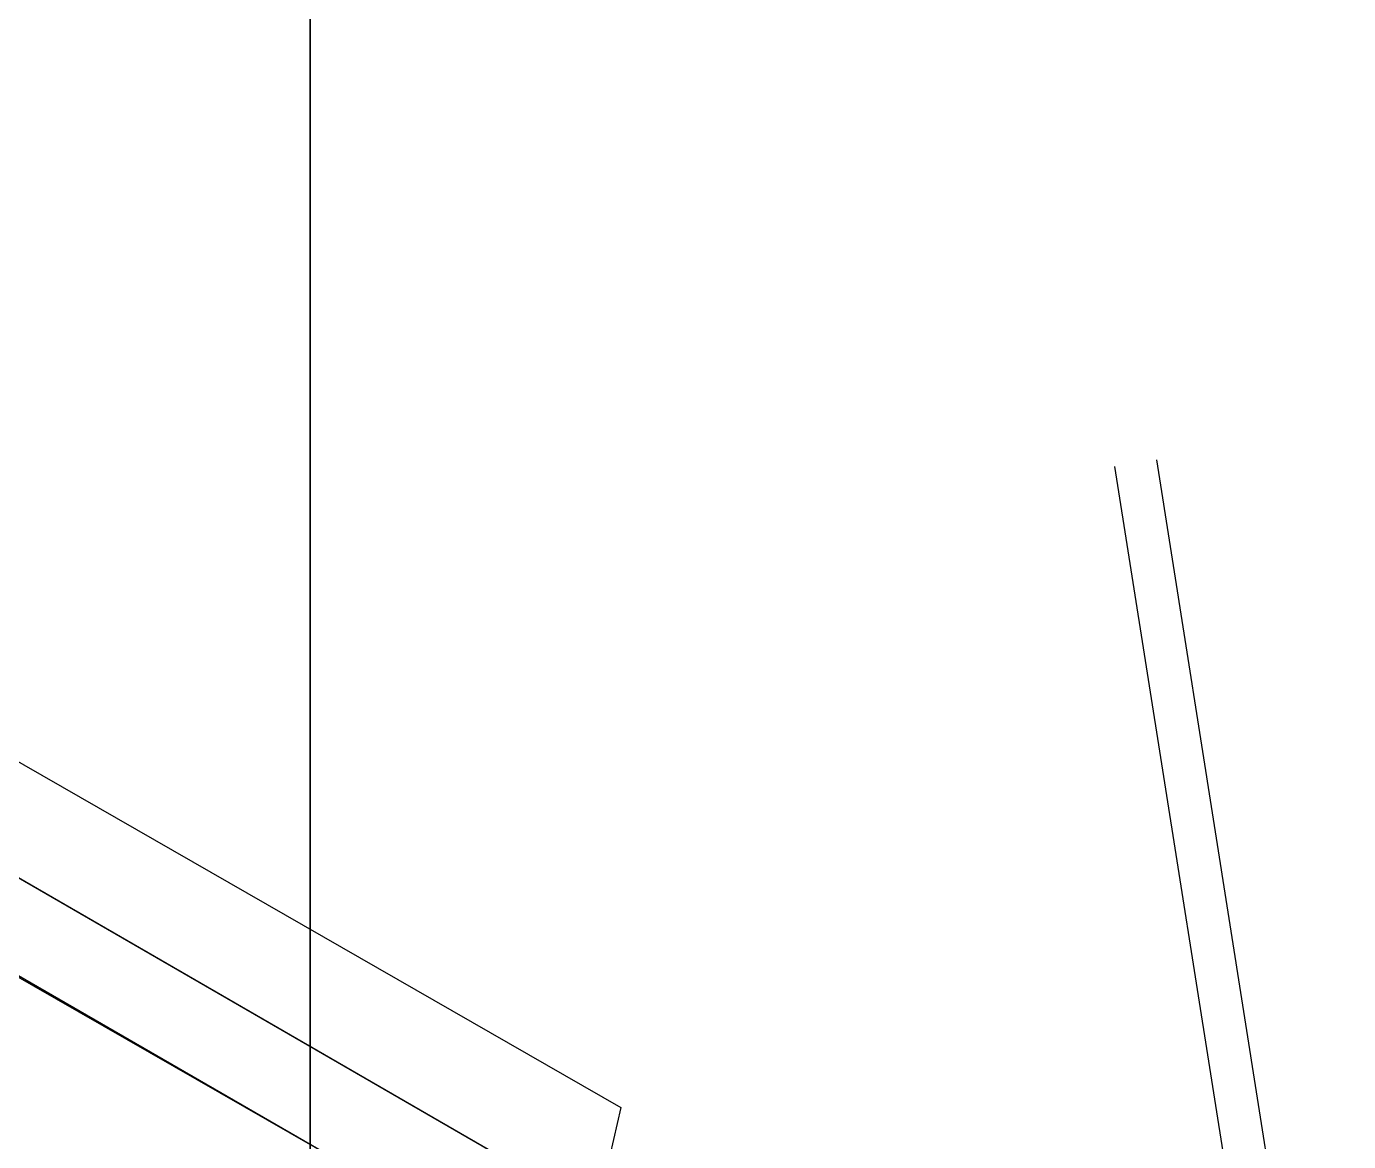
# Model space of a CAD drawing. Header units: metres. Extents: x -2743 to 126, y 13412 to 13916.
# Drawn here: x -2006.69 to -1975.53, y 13723.76 to 13750.04 of the extents above; entities that cross this region are included whole.
import ezdxf

# ---------------------------------------------------------------- set-up
doc = ezdxf.new("R2010")
doc.units = ezdxf.units.M
for name, color, linetype in [('link-улица Берзарина_Граница работ$0$ГП_Граница проектирования', 7, 'Continuous'), ('link-улица Берзарина_Покрытия — Новые$0$ДВ_ПП_Тип2_Р_покрытия_ПЧ_Местные', 7, 'Continuous'), ('link-улица Берзарина_Покрытия — Новые$0$ДВ_ПП_Тип5_Р ТР', 7, 'Continuous'), ('link_улица Берзарина_борта$0$ДВ_ГП_П_Борт_БР100.30.15', 7, 'Continuous'), ('link_улица Берзарина_борта$0$ДВ_ГП_П_Борт_Пониженный_бетонный', 7, 'Continuous'), ('output[1-12]_3_ДЖКХ-24_03233up$0$Кабель электрический', 7, 'Continuous'), ('output[1-12]_brd$0$Рамки', 7, 'Continuous'), ('output[19-22]_brd$0$Рамки', 7, 'Continuous'), ('output[24-26]_brd$0$Рамки', 7, 'Continuous')]:
    doc.layers.add(name, color=color, linetype=linetype)

msp = doc.modelspace()

# ---------------------------------------------------------------- linework, layer by layer
at = {"layer": 'link-улица Берзарина_Граница работ$0$ГП_Граница проектирования'}
msp.add_lwpolyline([(-2019.498, 13739.951), (-1992.683, 13724.563), (-1993.025, 13723.061), (-1989.311, 13720.972), (-1989.011, 13722.383), (-1976.881, 13715.27), (-1973.36, 13713.48), (-1970.524, 13711.775), (-1964.403, 13707.609), (-1961.177, 13705.413), (-1954.441, 13701.473), (-1945.987, 13696.555), (-1937.518, 13691.64), (-1925.652, 13684.776), (-1910.389, 13675.967)], dxfattribs=at)
at = {"layer": 'link-улица Берзарина_Покрытия — Новые$0$ДВ_ПП_Тип2_Р_покрытия_ПЧ_Местные'}
msp.add_lwpolyline([(-1988.37, 13716.932), (-1991.106, 13718.488), (-1999.352, 13723.318), (-2007.644, 13728.067), (-2014.63, 13732.152), (-2022.675, 13721.511), (-2018.091, 13719.957), (-2017.864, 13719.88), (-2015.667, 13718.879), (-2013.732, 13717.473), (-2012.114, 13715.712), (-2010.867, 13713.644), (-2010.06, 13711.368), (-2009.726, 13709), (-2009.868, 13706.612), (-2010.489, 13704.278), (-2011.018, 13702.877), (-2011.09, 13702.616), (-2012.031, 13700.052), (-2013.582, 13696.083), (-2005.423, 13691.809), (-1988.37, 13716.932)], close=True, dxfattribs=at)
at = {"layer": 'link-улица Берзарина_Покрытия — Новые$0$ДВ_ПП_Тип5_Р ТР'}
msp.add_lwpolyline([(-1981.138, 13712.857), (-1981.184, 13712.872), (-1981.23, 13712.888), (-1981.275, 13712.905), (-1981.321, 13712.923), (-1981.508, 13713.006), (-1981.691, 13713.097), (-1981.87, 13713.197), (-1982.044, 13713.305), (-1984.609, 13714.793), (-1984.938, 13714.983), (-1988.352, 13716.957), (-2014.627, 13732.15), (-2013.411, 13733.758), (-1995.949, 13723.66), (-1993.249, 13722.04), (-1989.548, 13719.851), (-1987.282, 13718.534), (-1981.615, 13715.24), (-1978.867, 13713.643), (-1981.138, 13712.857)], close=True, dxfattribs=at)
at = {"layer": 'link_улица Берзарина_борта$0$ДВ_ГП_П_Борт_БР100.30.15'}
msp.add_lwpolyline([(-1984.113, 13714.505), (-1984.609, 13714.793), (-1984.938, 13714.983), (-2024.759, 13738.009), (-2033.586, 13743.112)], dxfattribs=at)
at = {"layer": 'link_улица Берзарина_борта$0$ДВ_ГП_П_Борт_Пониженный_бетонный'}
msp.add_lwpolyline([(-1978.26, 13713.432), (-1994.202, 13722.65), (-2023.758, 13739.74)], dxfattribs=at)
at = {"layer": 'output[1-12]_3_ДЖКХ-24_03233up$0$Кабель электрический'}
for points in [[(-1976.638, 13718.209), (-1980.051, 13739.826)], [(-1977.626, 13718.053), (-1981.039, 13739.67)]]:
    msp.add_lwpolyline(points, dxfattribs=at)
at = {"layer": 'output[1-12]_brd$0$Рамки'}
for points in [[(-2250, 13600), (-2250, 13850), (-2000, 13850), (-2000, 13600), (-2250, 13600)], [(-2000, 13500), (-2000, 13800), (-1750, 13800), (-1750, 13500), (-2000, 13500)]]:
    msp.add_lwpolyline(points, dxfattribs=at)
at = {"layer": 'output[19-22]_brd$0$Рамки'}
msp.add_lwpolyline([(-2000, 13500), (-2000, 13750)], dxfattribs=at)
at = {"layer": 'output[24-26]_brd$0$Рамки'}
msp.add_lwpolyline([(-2250, 13650), (-2250, 13900), (-2000, 13900), (-2000, 13650), (-2250, 13650)], dxfattribs=at)

doc.saveas('drawing.dxf')
